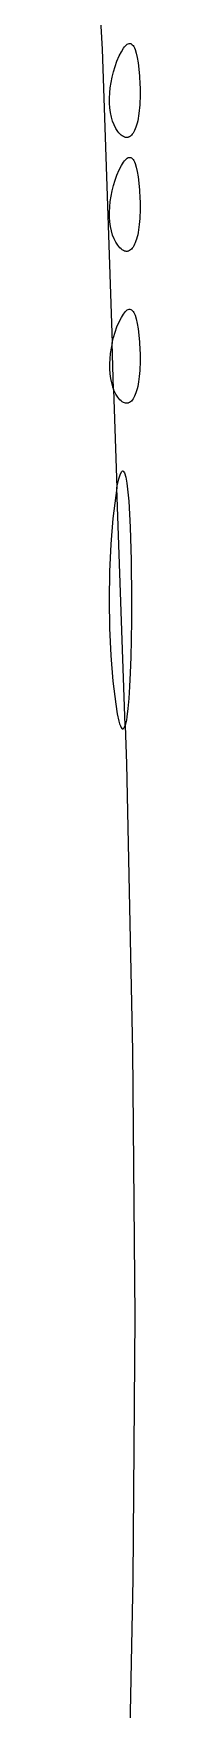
# Model space of a CAD drawing. Extents: x 70.3 to 133.4, y -81.7 to -32.
# Drawn here: x 76.7466 to 76.7596, y -64.945 to -64.5946 of the extents above; entities that cross this region are included whole.
import ezdxf

# ---------------------------------------------------------------- set-up
doc = ezdxf.new("R2010")
doc.units = 0
doc.layers.add('BLACK', color=7, linetype='CONTINUOUS')

msp = doc.modelspace()

# ---------------------------------------------------------------- linework, layer by layer
at = {"layer": 'BLACK', "linetype": 'CONTINUOUS'}
for p, q in [((76.746632, -64.507513), (76.751688, -64.597905)), ((76.755718, -64.598394), (76.756151, -64.597684)), ((76.756151, -64.597684), (76.756361, -64.5974)), ((76.756361, -64.5974), (76.756565, -64.597163)), ((76.756565, -64.597163), (76.756765, -64.596973)), ((76.756765, -64.596973), (76.756959, -64.596829)), ((76.756959, -64.596829), (76.757148, -64.596732)), ((76.757148, -64.596732), (76.757331, -64.596682)), ((76.757331, -64.596682), (76.757509, -64.596678)), ((76.757509, -64.596678), (76.75768, -64.59672)), ((76.75768, -64.59672), (76.757846, -64.596807)), ((76.757846, -64.596807), (76.758006, -64.596941)), ((76.758006, -64.596941), (76.758159, -64.59712)), ((76.758159, -64.59712), (76.758306, -64.597345)), ((76.758306, -64.597345), (76.758446, -64.597615)), ((76.758446, -64.597615), (76.75858, -64.59793)), ((76.751688, -64.597905), (76.751688, -64.597904)), ((76.751688, -64.597904), (76.753773, -64.659294)), ((76.754401, -64.601471), (76.754801, -64.600385)), ((76.7548, -64.600385), (76.755268, -64.599294)), ((76.754801, -64.600385), (76.7548, -64.600385)), ((76.755268, -64.599294), (76.755718, -64.598394)), ((76.75858, -64.59793), (76.758826, -64.598696)), ((76.758826, -64.598696), (76.759043, -64.59964)), ((76.759043, -64.59964), (76.759229, -64.600762)), ((76.759229, -64.600762), (76.759385, -64.60206)), ((76.753399, -64.605922), (76.75356, -64.604809)), ((76.75356, -64.604809), (76.753781, -64.603691)), ((76.753781, -64.603691), (76.754061, -64.602576)), ((76.754061, -64.602576), (76.754401, -64.601471)), ((76.759385, -64.60206), (76.759508, -64.603534)), ((76.759508, -64.603534), (76.759596, -64.605181)), ((76.753251, -64.608101), (76.753296, -64.607021)), ((76.753265, -64.609152), (76.753251, -64.608101)), ((76.753296, -64.607021), (76.753399, -64.605922)), ((76.759596, -64.605181), (76.759622, -64.605954)), ((76.759624, -64.608139), (76.759601, -64.60882)), ((76.759622, -64.605954), (76.759635, -64.606706)), ((76.759636, -64.607434), (76.759624, -64.608139)), ((76.759635, -64.606706), (76.759636, -64.607434)), ((76.753337, -64.610166), (76.753265, -64.609152)), ((76.753465, -64.611137), (76.753337, -64.610166)), ((76.753651, -64.612056), (76.753465, -64.611137)), ((76.759313, -64.611836), (76.759224, -64.612357)), ((76.759393, -64.611287), (76.759313, -64.611836)), ((76.759461, -64.610709), (76.759393, -64.611287)), ((76.759519, -64.610106), (76.759461, -64.610709)), ((76.759566, -64.609475), (76.759519, -64.610106)), ((76.759601, -64.60882), (76.759566, -64.609475)), ((76.753894, -64.612915), (76.753651, -64.612056)), ((76.754194, -64.613706), (76.753894, -64.612915)), ((76.754549, -64.614423), (76.754194, -64.613706)), ((76.754961, -64.615056), (76.754549, -64.614423)), ((76.755187, -64.615339), (76.754961, -64.615056)), ((76.755427, -64.615599), (76.755187, -64.615339)), ((76.75833, -64.615159), (76.758167, -64.615431)), ((76.758484, -64.614854), (76.75833, -64.615159)), ((76.75863, -64.614517), (76.758484, -64.614854)), ((76.758767, -64.614147), (76.75863, -64.614517)), ((76.758896, -64.613745), (76.758767, -64.614147)), ((76.759015, -64.613312), (76.758896, -64.613745)), ((76.759124, -64.61285), (76.759015, -64.613312)), ((76.759224, -64.612357), (76.759124, -64.61285)), ((76.755672, -64.615824), (76.755427, -64.615599)), ((76.755913, -64.616008), (76.755672, -64.615824)), ((76.756148, -64.61615), (76.755913, -64.616008)), ((76.756378, -64.616251), (76.756148, -64.61615)), ((76.756602, -64.616312), (76.756378, -64.616251)), ((76.756712, -64.616328), (76.756602, -64.616312)), ((76.756821, -64.616334), (76.756712, -64.616328)), ((76.756928, -64.61633), (76.756821, -64.616334)), ((76.757034, -64.616316), (76.756928, -64.61633)), ((76.757138, -64.616293), (76.757034, -64.616316)), ((76.75724, -64.61626), (76.757138, -64.616293)), ((76.75744, -64.616167), (76.75724, -64.61626)), ((76.757632, -64.616036), (76.75744, -64.616167)), ((76.757818, -64.61587), (76.757632, -64.616036)), ((76.757996, -64.615668), (76.757818, -64.61587)), ((76.758167, -64.615431), (76.757996, -64.615668)), ((76.755268, -64.623106), (76.755718, -64.622207)), ((76.755718, -64.622207), (76.756151, -64.621497)), ((76.756151, -64.621497), (76.756361, -64.621212)), ((76.756361, -64.621212), (76.756565, -64.620975)), ((76.756565, -64.620975), (76.756765, -64.620785)), ((76.756765, -64.620785), (76.756959, -64.620642)), ((76.756959, -64.620642), (76.757148, -64.620545)), ((76.757148, -64.620545), (76.757331, -64.620494)), ((76.757331, -64.620494), (76.757509, -64.62049)), ((76.757509, -64.62049), (76.75768, -64.620532)), ((76.75768, -64.620532), (76.757846, -64.62062)), ((76.757846, -64.62062), (76.758006, -64.620753)), ((76.758006, -64.620753), (76.758159, -64.620933)), ((76.758159, -64.620933), (76.758306, -64.621157)), ((76.758306, -64.621157), (76.758446, -64.621428)), ((76.758446, -64.621428), (76.75858, -64.621743)), ((76.75858, -64.621743), (76.758826, -64.622508)), ((76.754061, -64.626388), (76.754401, -64.625284)), ((76.754401, -64.625284), (76.754801, -64.624198)), ((76.7548, -64.624198), (76.755268, -64.623106)), ((76.754801, -64.624198), (76.7548, -64.624198)), ((76.758826, -64.622508), (76.759043, -64.623452)), ((76.759043, -64.623452), (76.759229, -64.624574)), ((76.759229, -64.624574), (76.759385, -64.625873)), ((76.759385, -64.625873), (76.759508, -64.627346)), ((76.753399, -64.629734), (76.75356, -64.628621)), ((76.75356, -64.628621), (76.753781, -64.627503)), ((76.753781, -64.627503), (76.754061, -64.626388)), ((76.759508, -64.627346), (76.759596, -64.628993)), ((76.759596, -64.628993), (76.759622, -64.629767)), ((76.753251, -64.631913), (76.753296, -64.630834)), ((76.753265, -64.632964), (76.753251, -64.631913)), ((76.753296, -64.630834), (76.753399, -64.629734)), ((76.759601, -64.632632), (76.759566, -64.633288)), ((76.759624, -64.631952), (76.759601, -64.632632)), ((76.759622, -64.629767), (76.759635, -64.630518)), ((76.759636, -64.631247), (76.759624, -64.631952)), ((76.759635, -64.630518), (76.759636, -64.631247)), ((76.753337, -64.633979), (76.753265, -64.632964)), ((76.753465, -64.634949), (76.753337, -64.633979)), ((76.753651, -64.635868), (76.753465, -64.634949)), ((76.753894, -64.636727), (76.753651, -64.635868)), ((76.759224, -64.63617), (76.759124, -64.636662)), ((76.759313, -64.635649), (76.759224, -64.63617)), ((76.759393, -64.635099), (76.759313, -64.635649)), ((76.759461, -64.634522), (76.759393, -64.635099)), ((76.759519, -64.633918), (76.759461, -64.634522)), ((76.759566, -64.633288), (76.759519, -64.633918)), ((76.754194, -64.637519), (76.753894, -64.636727)), ((76.754549, -64.638235), (76.754194, -64.637519)), ((76.754961, -64.638869), (76.754549, -64.638235)), ((76.755187, -64.639152), (76.754961, -64.638869)), ((76.755427, -64.639411), (76.755187, -64.639152)), ((76.755672, -64.639637), (76.755427, -64.639411)), ((76.755913, -64.639821), (76.755672, -64.639637)), ((76.756148, -64.639963), (76.755913, -64.639821)), ((76.757632, -64.639849), (76.75744, -64.639979)), ((76.757818, -64.639682), (76.757632, -64.639849)), ((76.757996, -64.63948), (76.757818, -64.639682)), ((76.758167, -64.639243), (76.757996, -64.63948)), ((76.75833, -64.638972), (76.758167, -64.639243)), ((76.758484, -64.638667), (76.75833, -64.638972)), ((76.75863, -64.638329), (76.758484, -64.638667)), ((76.758767, -64.637959), (76.75863, -64.638329)), ((76.758896, -64.637558), (76.758767, -64.637959)), ((76.759015, -64.637125), (76.758896, -64.637558)), ((76.759124, -64.636662), (76.759015, -64.637125)), ((76.756378, -64.640064), (76.756148, -64.639963)), ((76.756602, -64.640125), (76.756378, -64.640064)), ((76.756712, -64.640141), (76.756602, -64.640125)), ((76.756821, -64.640146), (76.756712, -64.640141)), ((76.756928, -64.640142), (76.756821, -64.640146)), ((76.757034, -64.640129), (76.756928, -64.640142)), ((76.757138, -64.640106), (76.757034, -64.640129)), ((76.75724, -64.640073), (76.757138, -64.640106)), ((76.75744, -64.639979), (76.75724, -64.640073)), ((76.755268, -64.654857), (76.755718, -64.653957)), ((76.755718, -64.653957), (76.756151, -64.653247)), ((76.756151, -64.653247), (76.756361, -64.652963)), ((76.756361, -64.652963), (76.756565, -64.652726)), ((76.756565, -64.652726), (76.756765, -64.652535)), ((76.756765, -64.652535), (76.756959, -64.652392)), ((76.756959, -64.652392), (76.757148, -64.652295)), ((76.757148, -64.652295), (76.757331, -64.652245)), ((76.757331, -64.652245), (76.757509, -64.65224)), ((76.757509, -64.65224), (76.75768, -64.652282)), ((76.75768, -64.652282), (76.757846, -64.65237)), ((76.757846, -64.65237), (76.758006, -64.652504)), ((76.758006, -64.652504), (76.758159, -64.652683)), ((76.758159, -64.652683), (76.758306, -64.652908)), ((76.758306, -64.652908), (76.758446, -64.653178)), ((76.758446, -64.653178), (76.75858, -64.653493)), ((76.75858, -64.653493), (76.758826, -64.654259)), ((76.754061, -64.658139), (76.754401, -64.657034)), ((76.754401, -64.657034), (76.754801, -64.655948)), ((76.7548, -64.655948), (76.755268, -64.654857)), ((76.754801, -64.655948), (76.7548, -64.655948)), ((76.758826, -64.654259), (76.759043, -64.655203)), ((76.759043, -64.655203), (76.759229, -64.656325)), ((76.759229, -64.656325), (76.759385, -64.657623)), ((76.75356, -64.660372), (76.753399, -64.661484)), ((76.753773, -64.659294), (76.75356, -64.660372)), ((76.753773, -64.659294), (76.753781, -64.659254)), ((76.754104, -64.669032), (76.753773, -64.659294)), ((76.753781, -64.659254), (76.754061, -64.658139)), ((76.759385, -64.657623), (76.759508, -64.659096)), ((76.759508, -64.659096), (76.759596, -64.660744)), ((76.759596, -64.660744), (76.759622, -64.661517)), ((76.753296, -64.662584), (76.753251, -64.663664)), ((76.753251, -64.663664), (76.753265, -64.664714)), ((76.753399, -64.661484), (76.753296, -64.662584)), ((76.759601, -64.664383), (76.759566, -64.665038)), ((76.759624, -64.663702), (76.759601, -64.664383)), ((76.759622, -64.661517), (76.759635, -64.662269)), ((76.759636, -64.662997), (76.759624, -64.663702)), ((76.759635, -64.662269), (76.759636, -64.662997)), ((76.753265, -64.664714), (76.753337, -64.665729)), ((76.753337, -64.665729), (76.753465, -64.6667)), ((76.753465, -64.6667), (76.753651, -64.667618)), ((76.753651, -64.667618), (76.753894, -64.668478)), ((76.759224, -64.66792), (76.759124, -64.668413)), ((76.759313, -64.667399), (76.759224, -64.66792)), ((76.759393, -64.666849), (76.759313, -64.667399)), ((76.759461, -64.666272), (76.759393, -64.666849)), ((76.759519, -64.665668), (76.759461, -64.666272)), ((76.759566, -64.665038), (76.759519, -64.665668)), ((76.753894, -64.668478), (76.754104, -64.669032)), ((76.754104, -64.669032), (76.754802, -64.6896)), ((76.754194, -64.669269), (76.754104, -64.669032)), ((76.754549, -64.669986), (76.754194, -64.669269)), ((76.754961, -64.670619), (76.754549, -64.669986)), ((76.755187, -64.670902), (76.754961, -64.670619)), ((76.755427, -64.671162), (76.755187, -64.670902)), ((76.755672, -64.671388), (76.755427, -64.671162)), ((76.755913, -64.671571), (76.755672, -64.671388)), ((76.757818, -64.671433), (76.757632, -64.671599)), ((76.757996, -64.671231), (76.757818, -64.671433)), ((76.758167, -64.670994), (76.757996, -64.671231)), ((76.75833, -64.670722), (76.758167, -64.670994)), ((76.758484, -64.670417), (76.75833, -64.670722)), ((76.75863, -64.67008), (76.758484, -64.670417)), ((76.758767, -64.669709), (76.75863, -64.67008)), ((76.758896, -64.669308), (76.758767, -64.669709)), ((76.759015, -64.668875), (76.758896, -64.669308)), ((76.759124, -64.668413), (76.759015, -64.668875)), ((76.756148, -64.671713), (76.755913, -64.671571)), ((76.756378, -64.671815), (76.756148, -64.671713)), ((76.756602, -64.671875), (76.756378, -64.671815)), ((76.756712, -64.671891), (76.756602, -64.671875)), ((76.756821, -64.671897), (76.756712, -64.671891)), ((76.756928, -64.671893), (76.756821, -64.671897)), ((76.757034, -64.671879), (76.756928, -64.671893)), ((76.757138, -64.671856), (76.757034, -64.671879)), ((76.75724, -64.671823), (76.757138, -64.671856)), ((76.75744, -64.67173), (76.75724, -64.671823)), ((76.757632, -64.671599), (76.75744, -64.67173)), ((76.754874, -64.689174), (76.755202, -64.687677)), ((76.755202, -64.687677), (76.755518, -64.686669)), ((76.755518, -64.686669), (76.755821, -64.68614)), ((76.755821, -64.68614), (76.755968, -64.686051)), ((76.755968, -64.686051), (76.75611, -64.686077)), ((76.75611, -64.686077), (76.756383, -64.68647)), ((76.756383, -64.68647), (76.756638, -64.687308)), ((76.756638, -64.687308), (76.756873, -64.688578)), ((76.756873, -64.688578), (76.757278, -64.692375)), ((76.754538, -64.691171), (76.753941, -64.696001)), ((76.754802, -64.6896), (76.754538, -64.691171)), ((76.754802, -64.6896), (76.754874, -64.689174)), ((76.756488, -64.739232), (76.754802, -64.6896)), ((76.757278, -64.692375), (76.757583, -64.69777)), ((76.753941, -64.696001), (76.753515, -64.701368)), ((76.757583, -64.69777), (76.757777, -64.704675)), ((76.753515, -64.701368), (76.753259, -64.707094)), ((76.757777, -64.704675), (76.757844, -64.712999)), ((76.753259, -64.707094), (76.753174, -64.712999)), ((76.753174, -64.712999), (76.753259, -64.718903)), ((76.757844, -64.712999), (76.757827, -64.717333)), ((76.753259, -64.718903), (76.753515, -64.724629)), ((76.757827, -64.717333), (76.757777, -64.721323)), ((76.757777, -64.721323), (76.757695, -64.724958)), ((76.753515, -64.724629), (76.753941, -64.729996)), ((76.757695, -64.724958), (76.757583, -64.728227)), ((76.753941, -64.729996), (76.754538, -64.734827)), ((76.757583, -64.728227), (76.757444, -64.731119)), ((76.757278, -64.733623), (76.757087, -64.735726)), ((76.757444, -64.731119), (76.757278, -64.733623)), ((76.754538, -64.734827), (76.754874, -64.736824)), ((76.754874, -64.736824), (76.755202, -64.738321)), ((76.756873, -64.737419), (76.756758, -64.738108)), ((76.757087, -64.735726), (76.756873, -64.737419)), ((76.755202, -64.738321), (76.755361, -64.738885)), ((76.755361, -64.738885), (76.755518, -64.739328)), ((76.755518, -64.739328), (76.755672, -64.739652)), ((76.755672, -64.739652), (76.755822, -64.739858)), ((76.755822, -64.739858), (76.755895, -64.739917)), ((76.755895, -64.739917), (76.755968, -64.739947)), ((76.755968, -64.739947), (76.75604, -64.739948)), ((76.75604, -64.739948), (76.75611, -64.73992)), ((76.75611, -64.73992), (76.756249, -64.73978)), ((76.756249, -64.73978), (76.756383, -64.739527)), ((76.756383, -64.739527), (76.756488, -64.739232)), ((76.756513, -64.739163), (76.756488, -64.739232)), ((76.756488, -64.739232), (76.75676, -64.747235)), ((76.756638, -64.73869), (76.756513, -64.739163)), ((76.756758, -64.738108), (76.756638, -64.73869)), ((76.75676, -64.747235), (76.758047, -64.807285)), ((76.758047, -64.807285), (76.758506, -64.86279)), ((76.758506, -64.86279), (76.758139, -64.91765)), ((76.758139, -64.91765), (76.756951, -64.975763))]:
    msp.add_line(p, q, dxfattribs=at)

doc.saveas('drawing.dxf')
